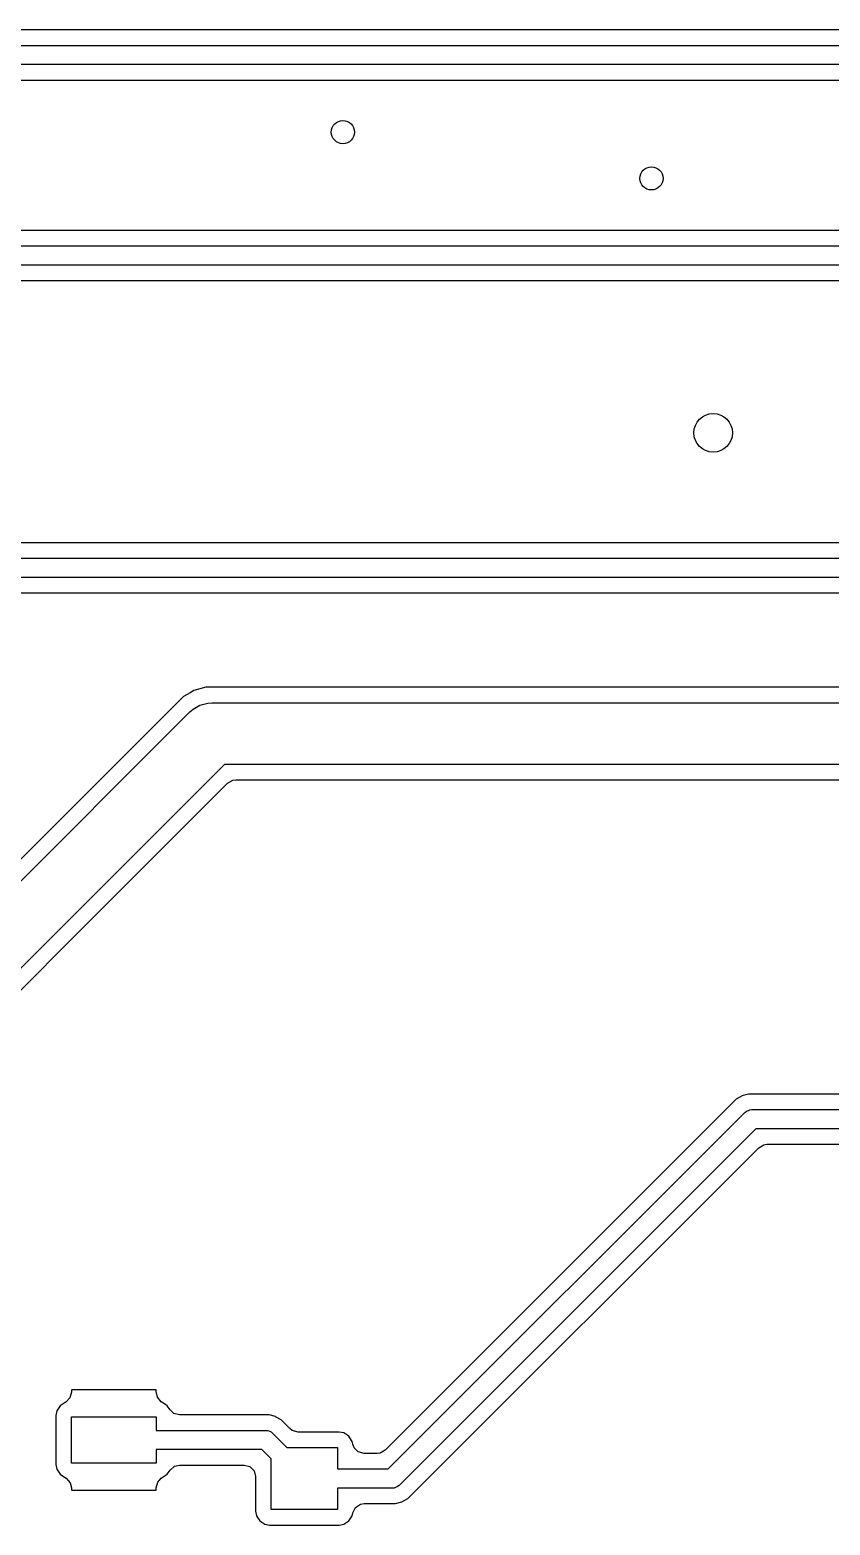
# Model space of a CAD drawing. Header units: inches. Extents: x 2.12 to 6.02, y -5.78 to -1.88.
# Drawn here: x 2.903 to 3.312, y -3.609 to -2.845 of the extents above; entities that cross this region are included whole.
import ezdxf

# ---------------------------------------------------------------- set-up
doc = ezdxf.new("R2010")
doc.units = ezdxf.units.IN
doc.header["$MEASUREMENT"] = 0
doc.layers.add('B.Cu', color=153, linetype='CONTINUOUS', true_color=0x4d7fc4)

msp = doc.modelspace()

# ---------------------------------------------------------------- linework, layer by layer
at = {"layer": 'B.Cu', "linetype": 'CONTINUOUS'}
for p, q in [((3.61586, -2.84545), (2.81443, -2.84545)), ((2.80873, -2.85335), (3.61417, -2.85335)), ((3.61213, -2.86319), (2.80669, -2.86319)), ((2.80501, -2.87108), (3.60644, -2.87108)), ((3.63161, -2.94781), (2.74982, -2.94781)), ((2.71661, -2.95571), (3.62992, -2.95571)), ((3.62788, -2.96555), (2.70676, -2.96555)), ((2.71246, -2.97344), (3.62218, -2.97344)), ((3.44305, -3.10726), (2.55105, -3.10726)), ((2.54535, -3.11516), (3.44875, -3.11516)), ((3.45079, -3.125), (2.54331, -3.125)), ((2.54162, -3.13289), (3.45247, -3.13289)), ((2.98694, -3.18269), (2.98496, -3.18383)), ((2.99295, -3.18108), (2.98694, -3.18269)), ((2.99918, -3.18108), (2.99295, -3.18108)), ((2.99295, -3.18108), (2.99295, -3.18108)), ((2.99953, -3.18108), (2.99918, -3.18108)), ((2.99954, -3.18108), (2.99953, -3.18108)), ((3.4296, -3.18108), (2.99954, -3.18108)), ((2.98155, -3.18581), (2.83541, -3.33194)), ((2.98496, -3.18383), (2.98155, -3.18581)), ((2.98496, -3.18383), (2.98496, -3.18383)), ((2.98648, -3.19223), (2.99004, -3.19018)), ((2.99004, -3.19018), (2.99401, -3.18911)), ((2.99401, -3.18911), (2.99606, -3.18898)), ((2.99606, -3.18898), (3.43307, -3.18898)), ((2.8432, -3.33532), (2.98493, -3.19359)), ((2.98493, -3.19359), (2.98648, -3.19223)), ((3.00259, -3.22047), (2.87008, -3.35298)), ((3.42655, -3.22047), (3.00259, -3.22047)), ((3.00414, -3.23008), (3.00677, -3.22857)), ((3.00677, -3.22857), (3.00829, -3.22837)), ((3.00829, -3.22837), (3.42085, -3.22837)), ((2.93657, -3.29765), (3.00414, -3.23008)), ((2.88597, -3.34825), (2.93657, -3.29765)), ((3.26997, -3.38876), (3.26735, -3.38946)), ((3.48439, -3.38876), (3.26997, -3.38876)), ((3.26379, -3.39132), (3.0846, -3.57051)), ((3.26671, -3.38963), (3.26379, -3.39132)), ((3.26735, -3.38946), (3.26671, -3.38963)), ((3.26671, -3.38963), (3.26671, -3.38963)), ((3.26671, -3.38963), (3.26671, -3.38963)), ((3.26996, -3.39705), (3.27069, -3.39675)), ((3.27069, -3.39675), (3.27165, -3.39665)), ((3.27069, -3.39675), (3.27069, -3.39675)), ((3.27165, -3.39665), (3.49009, -3.39665)), ((3.08615, -3.58012), (3.26817, -3.39809)), ((3.26817, -3.39809), (3.26892, -3.39748)), ((3.26892, -3.39748), (3.26996, -3.39705)), ((3.26892, -3.39748), (3.26892, -3.39748)), ((3.27369, -3.4065), (3.09167, -3.58852)), ((3.49213, -3.4065), (3.27369, -3.4065)), ((3.09606, -3.59529), (3.27524, -3.41611)), ((3.27524, -3.41611), (3.27787, -3.41459)), ((3.27787, -3.41459), (3.27939, -3.41439)), ((3.27939, -3.41439), (3.49381, -3.41439)), ((2.92438, -3.54091), (2.92359, -3.54385)), ((2.96768, -3.53976), (2.92438, -3.53976)), ((2.92438, -3.53976), (2.92438, -3.54091)), ((2.96768, -3.54091), (2.96768, -3.53976)), ((2.96776, -3.54125), (2.96768, -3.54091)), ((2.96829, -3.54351), (2.96776, -3.54125)), ((2.91868, -3.54785), (2.91694, -3.55046)), ((2.92177, -3.54579), (2.91868, -3.54785)), ((2.91868, -3.54785), (2.91868, -3.54785)), ((2.92359, -3.54385), (2.92177, -3.54579)), ((2.97029, -3.54579), (2.96829, -3.54351)), ((2.9724, -3.5472), (2.97029, -3.54579)), ((2.97337, -3.54785), (2.9724, -3.5472)), ((2.97433, -3.54928), (2.97337, -3.54785)), ((2.97476, -3.54993), (2.97433, -3.54928)), ((2.91694, -3.55046), (2.91648, -3.55277)), ((2.91648, -3.55277), (2.91648, -3.57794)), ((2.92438, -3.57717), (2.92438, -3.55354)), ((2.92438, -3.55354), (2.96768, -3.55354)), ((2.96768, -3.55354), (2.96768, -3.56043)), ((2.97671, -3.55175), (2.97476, -3.54993)), ((2.97964, -3.55254), (2.97671, -3.55175)), ((3.0224, -3.55254), (2.97964, -3.55254)), ((3.02531, -3.55254), (3.0224, -3.55254)), ((3.02857, -3.55341), (3.02531, -3.55254)), ((3.02863, -3.55345), (3.02857, -3.55341)), ((3.03149, -3.5551), (3.02863, -3.55345)), ((3.02863, -3.55345), (3.02863, -3.55345)), ((3.03595, -3.55956), (3.03149, -3.5551)), ((3.03149, -3.5551), (3.03149, -3.5551)), ((2.96768, -3.56043), (3.02362, -3.56043)), ((3.02362, -3.56043), (3.02458, -3.56053)), ((3.02458, -3.56053), (3.02458, -3.56053)), ((3.02458, -3.56053), (3.0251, -3.56074)), ((3.0251, -3.56074), (3.02636, -3.56126)), ((3.02636, -3.56126), (3.02636, -3.56126)), ((3.02636, -3.56126), (3.0271, -3.56187)), ((3.0271, -3.56187), (3.0344, -3.56917)), ((3.03717, -3.56049), (3.03595, -3.55956)), ((3.0401, -3.56128), (3.03717, -3.56049)), ((3.06109, -3.56128), (3.0401, -3.56128)), ((3.06339, -3.56174), (3.06109, -3.56128)), ((3.06601, -3.56348), (3.06339, -3.56174)), ((3.06339, -3.56174), (3.06339, -3.56174)), ((3.06744, -3.56563), (3.06601, -3.56348)), ((3.02158, -3.57028), (2.96768, -3.57028)), ((2.96768, -3.57028), (2.96768, -3.57717)), ((3.0263, -3.57499), (3.02158, -3.57028)), ((3.0344, -3.56917), (3.06031, -3.56917)), ((3.06031, -3.56917), (3.06031, -3.58012)), ((3.06775, -3.56609), (3.06744, -3.56563)), ((3.06803, -3.5675), (3.06775, -3.56609)), ((3.0687, -3.56929), (3.06803, -3.5675)), ((3.07085, -3.57144), (3.0687, -3.56929)), ((3.07378, -3.57222), (3.07085, -3.57144)), ((3.08045, -3.57222), (3.07378, -3.57222)), ((3.08197, -3.57202), (3.08045, -3.57222)), ((3.0846, -3.57051), (3.08197, -3.57202)), ((2.91648, -3.57794), (2.91694, -3.58025)), ((2.96768, -3.57717), (2.92438, -3.57717)), ((2.97476, -3.58078), (2.97705, -3.57877)), ((2.97705, -3.57877), (2.97964, -3.57817)), ((2.97964, -3.57817), (3.01254, -3.57817)), ((3.01254, -3.57817), (3.01547, -3.57896)), ((3.01547, -3.57896), (3.01762, -3.5811)), ((3.0263, -3.60091), (3.0263, -3.57499)), ((2.91694, -3.58025), (2.91694, -3.58025)), ((2.91694, -3.58025), (2.91868, -3.58286)), ((2.91868, -3.58286), (2.92045, -3.58404)), ((2.92045, -3.58404), (2.92177, -3.58492)), ((2.92177, -3.58492), (2.92377, -3.5872)), ((2.92377, -3.5872), (2.92438, -3.58979)), ((2.96768, -3.58979), (2.96847, -3.58686)), ((2.96847, -3.58686), (2.97029, -3.58492)), ((2.97029, -3.58492), (2.9708, -3.58458)), ((2.9708, -3.58458), (2.97337, -3.58286)), ((2.97337, -3.58286), (2.97476, -3.58078)), ((3.01762, -3.5811), (3.01841, -3.58404)), ((3.01841, -3.58404), (3.01841, -3.60168)), ((3.06031, -3.58012), (3.08615, -3.58012)), ((2.92438, -3.58979), (2.92438, -3.59094)), ((2.92438, -3.59094), (2.96768, -3.59094)), ((2.96768, -3.59094), (2.96768, -3.58979)), ((3.08819, -3.58996), (3.06031, -3.58996)), ((3.06031, -3.58996), (3.06031, -3.60091)), ((3.08915, -3.58987), (3.08819, -3.58996)), ((3.0898, -3.5896), (3.08915, -3.58987)), ((3.08915, -3.58987), (3.08915, -3.58987)), ((3.09092, -3.58913), (3.0898, -3.5896)), ((3.09167, -3.58852), (3.09092, -3.58913)), ((3.09092, -3.58913), (3.09092, -3.58913)), ((3.09314, -3.59698), (3.09606, -3.59529)), ((3.01841, -3.60168), (3.01886, -3.60399)), ((3.06031, -3.60091), (3.0263, -3.60091)), ((3.06775, -3.60399), (3.06803, -3.60258)), ((3.06803, -3.60258), (3.06937, -3.59985)), ((3.06937, -3.59985), (3.0719, -3.59817)), ((3.0719, -3.59817), (3.07378, -3.59785)), ((3.07378, -3.59785), (3.08988, -3.59785)), ((3.08988, -3.59785), (3.09314, -3.59698)), ((3.08988, -3.59785), (3.08988, -3.59785)), ((3.01886, -3.60399), (3.01944, -3.60485)), ((3.01944, -3.60485), (3.02061, -3.6066)), ((3.02061, -3.6066), (3.02322, -3.60834)), ((3.02322, -3.60834), (3.02552, -3.6088)), ((3.02552, -3.6088), (3.06109, -3.6088)), ((3.06109, -3.6088), (3.06339, -3.60834)), ((3.06339, -3.60834), (3.06601, -3.6066)), ((3.06601, -3.6066), (3.06775, -3.60399))]:
    msp.add_line(p, q, dxfattribs=at)
at = {"layer": 'B.Cu'}
for centre, radius in [((3.06299, -2.89764), 0.00591), ((3.22047, -2.92126), 0.00591), ((3.25197, -3.05118), 0.00984)]:
    msp.add_circle(centre, radius, dxfattribs=at)

doc.saveas('drawing.dxf')
